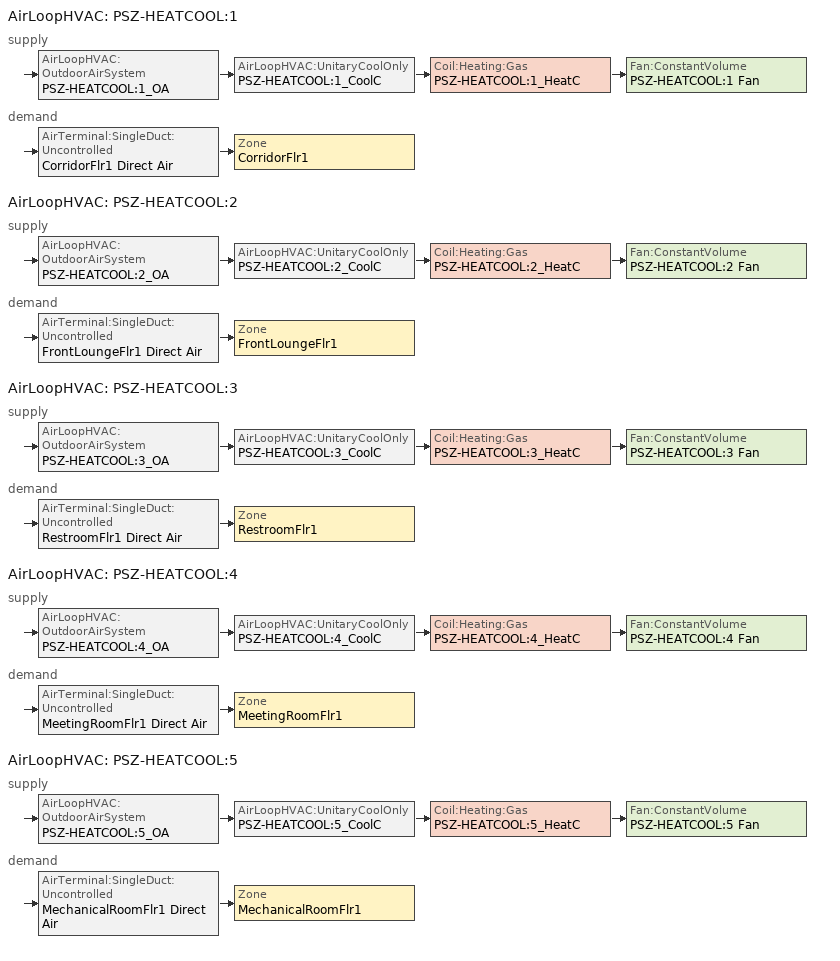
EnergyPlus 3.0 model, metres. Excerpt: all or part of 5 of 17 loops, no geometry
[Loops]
AirLoopHVAC 'PSZ-HEATCOOL:1'
 supply: AirLoopHVAC:OutdoorAirSystem 'PSZ-HEATCOOL:1_OA' > AirLoopHVAC:UnitaryCoolOnly 'PSZ-HEATCOOL:1_CoolC' > Coil:Heating:Gas 'PSZ-HEATCOOL:1_HeatC' > Fan:ConstantVolume 'PSZ-HEATCOOL:1 Fan'
 demand: AirTerminal:SingleDuct:Uncontrolled 'CorridorFlr1 Direct Air' > Zone 'CorridorFlr1'
AirLoopHVAC 'PSZ-HEATCOOL:2'
 supply: AirLoopHVAC:OutdoorAirSystem 'PSZ-HEATCOOL:2_OA' > AirLoopHVAC:UnitaryCoolOnly 'PSZ-HEATCOOL:2_CoolC' > Coil:Heating:Gas 'PSZ-HEATCOOL:2_HeatC' > Fan:ConstantVolume 'PSZ-HEATCOOL:2 Fan'
 demand: AirTerminal:SingleDuct:Uncontrolled 'FrontLoungeFlr1 Direct Air' > Zone 'FrontLoungeFlr1'
AirLoopHVAC 'PSZ-HEATCOOL:3'
 supply: AirLoopHVAC:OutdoorAirSystem 'PSZ-HEATCOOL:3_OA' > AirLoopHVAC:UnitaryCoolOnly 'PSZ-HEATCOOL:3_CoolC' > Coil:Heating:Gas 'PSZ-HEATCOOL:3_HeatC' > Fan:ConstantVolume 'PSZ-HEATCOOL:3 Fan'
 demand: AirTerminal:SingleDuct:Uncontrolled 'RestroomFlr1 Direct Air' > Zone 'RestroomFlr1'
AirLoopHVAC 'PSZ-HEATCOOL:4'
 supply: AirLoopHVAC:OutdoorAirSystem 'PSZ-HEATCOOL:4_OA' > AirLoopHVAC:UnitaryCoolOnly 'PSZ-HEATCOOL:4_CoolC' > Coil:Heating:Gas 'PSZ-HEATCOOL:4_HeatC' > Fan:ConstantVolume 'PSZ-HEATCOOL:4 Fan'
 demand: AirTerminal:SingleDuct:Uncontrolled 'MeetingRoomFlr1 Direct Air' > Zone 'MeetingRoomFlr1'
AirLoopHVAC 'PSZ-HEATCOOL:5'
 supply: AirLoopHVAC:OutdoorAirSystem 'PSZ-HEATCOOL:5_OA' > AirLoopHVAC:UnitaryCoolOnly 'PSZ-HEATCOOL:5_CoolC' > Coil:Heating:Gas 'PSZ-HEATCOOL:5_HeatC' > Fan:ConstantVolume 'PSZ-HEATCOOL:5 Fan'
 demand: AirTerminal:SingleDuct:Uncontrolled 'MechanicalRoomFlr1 Direct Air' > Zone 'MechanicalRoomFlr1'
[ComponentCost:LineItem]
Name | Line Item Type | Item | Cost per Unit of Output Capacity | Cost per Each | Quantity
LIGHTING EQUIP:CorridorFlr1 | Lights | CorridorFlr1 | 1
Infiltration:FrontLoungeFlr1 | General | FrontLoungeFlr1 |  | 1 | 0.0052
People:FrontLoungeFlr1 | General | FrontLoungeFlr1 |  | 1 | 53
LIGHTING EQUIP:FrontLoungeFlr1 | Lights | FrontLoungeFlr1 | 1
ElectricEquipment:FrontLoungeFlr1:PlugMisc | General | FrontLoungeFlr1 |  | 1 | 2.5165
Infiltration:RestroomFlr1 | General | RestroomFlr1 |  | 1 | 0.0007
People:RestroomFlr1 | General | RestroomFlr1 |  | 1 | 1
LIGHTING EQUIP:RestroomFlr1 | Lights | RestroomFlr1 | 1
ElectricEquipment:RestroomFlr1:PlugMisc | General | RestroomFlr1 |  | 1 | 0.351
Infiltration:MeetingRoomFlr1 | General | MeetingRoomFlr1 |  | 1 | 0.0035
People:MeetingRoomFlr1 | General | MeetingRoomFlr1 |  | 1 | 43
LIGHTING EQUIP:MeetingRoomFlr1 | Lights | MeetingRoomFlr1 | 1
ElectricEquipment:MeetingRoomFlr1:PlugMisc | General | MeetingRoomFlr1 |  | 1 | 1.0355
LIGHTING EQUIP:MechanicalRoomFlr1 | Lights | MechanicalRoomFlr1 | 1
[Sizing:Zone] Zone Cooling Design Supply Air Temperature {C}=14; Zone Heating Design Supply Air Temperature {C}=40; Zone Cooling Design Supply Air Humidity Ratio {kg-H20/kg-air}=0.0085; Zone Heating Design Supply Air Humidity Ratio {kg-H20/kg-air}=0.008; Outdoor Air Method=Flow/Zone; Outside Air Flow per Zone Floor Area=0; Zone Sizing Factor=0; Cooling Design Air Flow Method {Flow/Zone | DesignDay}=DesignDay; Cooling Design Air Flow Rate=0; Cooling Minimum Air Flow=0; Cooling Minimum Air Flow Fraction=0; Heating Design Air Flow Method {Flow/Zone | DesignDay}=DesignDay; Heating Design Air Flow Rate=0
Name | Outside Air Flow per Zone {m3/s}
CorridorFlr1 | 0.410881
FrontLoungeFlr1 | 0.37524
RestroomFlr1 | 0.02358
MeetingRoomFlr1 | 0.40549
MechanicalRoomFlr1 | 0.089029
[ZoneControl:Thermostat] Control Type Schedule=Dual Zone Control Type Sched
Name | Zone | Control 1
CorridorFlr1 Thermostat | CorridorFlr1 | CorridorFlr1 DualSPSched
FrontLoungeFlr1 Thermostat | FrontLoungeFlr1 | FrontLoungeFlr1 DualSPSched
RestroomFlr1 Thermostat | RestroomFlr1 | RestroomFlr1 DualSPSched
MeetingRoomFlr1 Thermostat | MeetingRoomFlr1 | MeetingRoomFlr1 DualSPSched
MechanicalRoomFlr1 Thermostat | MechanicalRoomFlr1 | MechanicalRoomFlr1 DualSPSched
[ThermostatSetpoint:DualSetpoint] Heating Setpoint Temperature Schedule=HtgSetP_Sch; Cooling Setpoint Temperature Schedule=ClgSetP_Sch
CorridorFlr1 DualSPSched; FrontLoungeFlr1 DualSPSched; RestroomFlr1 DualSPSched; MeetingRoomFlr1 DualSPSched; MechanicalRoomFlr1 DualSPSched
[Zone equipment]
CorridorFlr1: CorridorFlr1 Direct Air
FrontLoungeFlr1: FrontLoungeFlr1 Direct Air
RestroomFlr1: RestroomFlr1 Direct Air
MeetingRoomFlr1: MeetingRoomFlr1 Direct Air
MechanicalRoomFlr1: MechanicalRoomFlr1 Direct Air
[Fan:ConstantVolume] Availablility Schedule=HVACOperationSchd; Fan Efficiency=0.51; Pressure Rise {Pa}=415; Maximum Flow Rate {m3/s}=AUTOSIZE; Motor Efficiency=0.85; Motor In Airstream Fraction=1
PSZ-HEATCOOL:1 Fan; PSZ-HEATCOOL:2 Fan; PSZ-HEATCOOL:3 Fan; PSZ-HEATCOOL:4 Fan; PSZ-HEATCOOL:5 Fan
[AirTerminal:SingleDuct:Uncontrolled] Availability Schedule=ALWAYS_ON; Maximum Air Flow Rate {m3/s}=AUTOSIZE
CorridorFlr1 Direct Air; FrontLoungeFlr1 Direct Air; RestroomFlr1 Direct Air; MeetingRoomFlr1 Direct Air; MechanicalRoomFlr1 Direct Air
[SetpointManager:SingleZone:Reheat] Control Variable=Temperature; Minimum Supply Air Temperature C=10; Maximum Supply Air Temperature C=50
Name | Control Zone | Setpoint Node or NodeList
SupAirTemp MngrCorridorFlr1 | CorridorFlr1 | PSZ-HEATCOOL:1 Supply Equipment Outlet Node
SupAirTemp MngrFrontLoungeFlr1 | FrontLoungeFlr1 | PSZ-HEATCOOL:2 Supply Equipment Outlet Node
SupAirTemp MngrRestroomFlr1 | RestroomFlr1 | PSZ-HEATCOOL:3 Supply Equipment Outlet Node
SupAirTemp MngrMeetingRoomFlr1 | MeetingRoomFlr1 | PSZ-HEATCOOL:4 Supply Equipment Outlet Node
SupAirTemp MngrMechanicalRoomFlr1 | MechanicalRoomFlr1 | PSZ-HEATCOOL:5 Supply Equipment Outlet Node
[Coil:Cooling:DX:SingleSpeed] Availablility Schedule=ALWAYS_ON; Rated Total Cooling Capacity {W}=AUTOSIZE; Rated Sensible Heat Ratio=AUTOSIZE; Rated COP=3; Rated Air Flow Rate {m3/s}=AUTOSIZE; Supply Air Fan Operating Mode=ContinuousFanWithCyclingCompressor
Name | Total Cooling Capacity Function of Temperature Curve | Total Cooling Capacity Function of Flow Fraction Curve Name) | Energy Input Ratio Function of Temperature Curve | Energy Input Ratio Function of Flow Fraction Curve | Part Load Fraction Correlation Curve
PSZ-HEATCOOL:1_CoolC DXCoil | PSZ-HEATCOOL:1_CoolCLennoxStandard10Ton_TGA120S2B_CapFT | PSZ-HEATCOOL:1_CoolCLennoxStandard10Ton_TGA120S2B_CapFF | PSZ-HEATCOOL:1_CoolCLennoxStandard10Ton_TGA120S2B_EIRFT | PSZ-HEATCOOL:1_CoolCLennoxStandard10Ton_TGA120S2B_EIRFFF | PSZ-HEATCOOL:1_CoolCLennoxStandard10Ton_TGA120S2B_PLR
PSZ-HEATCOOL:2_CoolC DXCoil | PSZ-HEATCOOL:2_CoolCLennoxStandard10Ton_TGA120S2B_CapFT | PSZ-HEATCOOL:2_CoolCLennoxStandard10Ton_TGA120S2B_CapFF | PSZ-HEATCOOL:2_CoolCLennoxStandard10Ton_TGA120S2B_EIRFT | PSZ-HEATCOOL:2_CoolCLennoxStandard10Ton_TGA120S2B_EIRFFF | PSZ-HEATCOOL:2_CoolCLennoxStandard10Ton_TGA120S2B_PLR
PSZ-HEATCOOL:3_CoolC DXCoil | PSZ-HEATCOOL:3_CoolCLennoxStandard10Ton_TGA120S2B_CapFT | PSZ-HEATCOOL:3_CoolCLennoxStandard10Ton_TGA120S2B_CapFF | PSZ-HEATCOOL:3_CoolCLennoxStandard10Ton_TGA120S2B_EIRFT | PSZ-HEATCOOL:3_CoolCLennoxStandard10Ton_TGA120S2B_EIRFFF | PSZ-HEATCOOL:3_CoolCLennoxStandard10Ton_TGA120S2B_PLR
PSZ-HEATCOOL:4_CoolC DXCoil | PSZ-HEATCOOL:4_CoolCLennoxStandard10Ton_TGA120S2B_CapFT | PSZ-HEATCOOL:4_CoolCLennoxStandard10Ton_TGA120S2B_CapFF | PSZ-HEATCOOL:4_CoolCLennoxStandard10Ton_TGA120S2B_EIRFT | PSZ-HEATCOOL:4_CoolCLennoxStandard10Ton_TGA120S2B_EIRFFF | PSZ-HEATCOOL:4_CoolCLennoxStandard10Ton_TGA120S2B_PLR
PSZ-HEATCOOL:5_CoolC DXCoil | PSZ-HEATCOOL:5_CoolCLennoxStandard10Ton_TGA120S2B_CapFT | PSZ-HEATCOOL:5_CoolCLennoxStandard10Ton_TGA120S2B_CapFF | PSZ-HEATCOOL:5_CoolCLennoxStandard10Ton_TGA120S2B_EIRFT | PSZ-HEATCOOL:5_CoolCLennoxStandard10Ton_TGA120S2B_EIRFFF | PSZ-HEATCOOL:5_CoolCLennoxStandard10Ton_TGA120S2B_PLR
[AirLoopHVAC] Design Supply Air Flow Rate {m3/s}=AUTOSIZE
PSZ-HEATCOOL:1; PSZ-HEATCOOL:2; PSZ-HEATCOOL:3; PSZ-HEATCOOL:4; PSZ-HEATCOOL:5
[SetpointManager:MixedAir]
Name | Control Variable {Temperature} | Control Variable | Setpoint Node or NodeList
PSZ-HEATCOOL:1_CoolC SAT Manager; PSZ-HEATCOOL:2_CoolC SAT Manager; PSZ-HEATCOOL:3_CoolC SAT Manager; PSZ-HEATCOOL:4_CoolC SAT Manager; PSZ-HEATCOOL:5_CoolC SAT Manager | Temperature
PSZ-HEATCOOL:1_HeatC MixedAir Manager |  | Temperature | PSZ-HEATCOOL:1_HeatC-PSZ-HEATCOOL:1 FanNode
PSZ-HEATCOOL:1_OAMixed Air Temp Manager |  | Temperature | PSZ-HEATCOOL:1_OA-PSZ-HEATCOOL:1_CoolCNode
PSZ-HEATCOOL:2_HeatC MixedAir Manager |  | Temperature | PSZ-HEATCOOL:2_HeatC-PSZ-HEATCOOL:2 FanNode
PSZ-HEATCOOL:2_OAMixed Air Temp Manager |  | Temperature | PSZ-HEATCOOL:2_OA-PSZ-HEATCOOL:2_CoolCNode
PSZ-HEATCOOL:3_HeatC MixedAir Manager |  | Temperature | PSZ-HEATCOOL:3_HeatC-PSZ-HEATCOOL:3 FanNode
PSZ-HEATCOOL:3_OAMixed Air Temp Manager |  | Temperature | PSZ-HEATCOOL:3_OA-PSZ-HEATCOOL:3_CoolCNode
PSZ-HEATCOOL:4_HeatC MixedAir Manager |  | Temperature | PSZ-HEATCOOL:4_HeatC-PSZ-HEATCOOL:4 FanNode
PSZ-HEATCOOL:4_OAMixed Air Temp Manager |  | Temperature | PSZ-HEATCOOL:4_OA-PSZ-HEATCOOL:4_CoolCNode
PSZ-HEATCOOL:5_HeatC MixedAir Manager |  | Temperature | PSZ-HEATCOOL:5_HeatC-PSZ-HEATCOOL:5 FanNode
PSZ-HEATCOOL:5_OAMixed Air Temp Manager |  | Temperature | PSZ-HEATCOOL:5_OA-PSZ-HEATCOOL:5_CoolCNode
[Sizing:System] Type Of Load To Size On {Sensible}=Sensible; Design Outdoor Air Flow Rate {m3/s}=AUTOSIZE; Minimum System Air Flow Ratio=0.3; Preheat Design Temperature {C}=7; Preheat Design Humidity Ratio {kg-H2O/kg-air}=0.008; Precool Design Temperature {C}=12.8; Precool Design Humidity Ratio {kg-H2O/kg-air}=0.008; Central Cooling Design Supply Air Temperature {C}=12.8; Central Heating Design Supply Air Temperature {C}=40; Sizing Option {Coincident | NonCoincident}=NonCoincident; 100% Outdoor Air in Cooling {Yes | No}=No; 100% Outdoor Air in Heating {Yes | No}=No; Central Cooling Design Supply Air Humidity Ratio {kg-H2O/kg-air}=0.0085; Central Heating Design Supply Air Humidity Ratio {kg-H2O/kg-air}=0.008; Cooling Design Air Flow Method=DesignDay; Cooling Design Air Flow Rate {m3/s}=0; Heating Design Air Flow Method=DesignDay; Heating Design Air Flow Rate {m3/s}=0
PSZ-HEATCOOL:1; PSZ-HEATCOOL:2; PSZ-HEATCOOL:3; PSZ-HEATCOOL:4; PSZ-HEATCOOL:5
[Controller:OutdoorAir] Minimum Outdoor Air Flow Rate {m3/s}=AUTOSIZE; Maximum Outdoor Air Flow Rate {m3/s}=AUTOSIZE; Economizer Control Type=NoEconomizer; Economizer Control Action Type=ModulateFlow; Economizer Maximum Limit Dry-Bulb Temperature {C}=28; Economizer Maximum Limit Enthalpy {J/kg}=64000; Economizer Minimum Limit Dry-Bulb Temperature {C}=0; Lockout Type=NoLockout; Minimum Limit Type=FixedMinimum; Minimum Outdoor Air Schedule=MinOA_Sched
PSZ-HEATCOOL:1_OA_Controller; PSZ-HEATCOOL:2_OA_Controller; PSZ-HEATCOOL:3_OA_Controller; PSZ-HEATCOOL:4_OA_Controller; PSZ-HEATCOOL:5_OA_Controller
[AirLoopHVAC:UnitaryCoolOnly] Availablility Schedule=ALWAYS_ON
Name | Cooling Coil
PSZ-HEATCOOL:1_CoolC | PSZ-HEATCOOL:1_CoolC DXCoil
PSZ-HEATCOOL:2_CoolC | PSZ-HEATCOOL:2_CoolC DXCoil
PSZ-HEATCOOL:3_CoolC | PSZ-HEATCOOL:3_CoolC DXCoil
PSZ-HEATCOOL:4_CoolC | PSZ-HEATCOOL:4_CoolC DXCoil
PSZ-HEATCOOL:5_CoolC | PSZ-HEATCOOL:5_CoolC DXCoil
[Coil:Heating:Gas] Availablility Schedule=ALWAYS_ON; Gas Burner Efficiency=0.8; Nominal Capacity {W}=AUTOSIZE
PSZ-HEATCOOL:1_HeatC; PSZ-HEATCOOL:2_HeatC; PSZ-HEATCOOL:3_HeatC; PSZ-HEATCOOL:4_HeatC; PSZ-HEATCOOL:5_HeatC
[Schedule:Compact]
ALWAYS_ON; HVACOperationSchd; MinOA_Sched: Through: 12/31, For: AllDays, Until: 24:00, 1
HTGSETP_SCH: Through: 12/31, For: AllDays, Until: 24:00, 21
CLGSETP_SCH: Through: 12/31, For: AllDays, Until: 24:00, 24
Dual Zone Control Type Sched: Through: 12/31, For: AllDays, Until: 24:00, 4
[Curve:Biquadratic] Minimum Value of x=17; Maximum Value of x=22; Minimum Value of y=29; Maximum Value of y=46
Name | Coefficient1 Constant | Coefficient2 x | Coefficient3 x**2 | Coefficient4 y | Coefficient5 y**2 | Coefficient6 x*y
PSZ-HEATCOOL:1_CoolCLennoxStandard10Ton_TGA120S2B_CapFT; PSZ-HEATCOOL:2_CoolCLennoxStandard10Ton_TGA120S2B_CapFT; PSZ-HEATCOOL:3_CoolCLennoxStandard10Ton_TGA120S2B_CapFT; PSZ-HEATCOOL:4_CoolCLennoxStandard10Ton_TGA120S2B_CapFT; PSZ-HEATCOOL:5_CoolCLennoxStandard10Ton_TGA120S2B_CapFT | 0.42415 | 0.04426 | -0.00042 | 0.00333 | -0.00008 | -0.00021
PSZ-HEATCOOL:1_CoolCLennoxStandard10Ton_TGA120S2B_EIRFT; PSZ-HEATCOOL:2_CoolCLennoxStandard10Ton_TGA120S2B_EIRFT; PSZ-HEATCOOL:3_CoolCLennoxStandard10Ton_TGA120S2B_EIRFT; PSZ-HEATCOOL:4_CoolCLennoxStandard10Ton_TGA120S2B_EIRFT; PSZ-HEATCOOL:5_CoolCLennoxStandard10Ton_TGA120S2B_EIRFT | 1.23649 | -0.02431 | 0.00057 | -0.01434 | 0.00063 | -0.00038
[Curve:Quadratic]
Name | Coefficient1 Constant | Coefficient2 x | Coefficient3 x**2 | Minimum Value of x | Maximum Value of x
PSZ-HEATCOOL:1_CoolCLennoxStandard10Ton_TGA120S2B_CapFF; PSZ-HEATCOOL:2_CoolCLennoxStandard10Ton_TGA120S2B_CapFF; PSZ-HEATCOOL:3_CoolCLennoxStandard10Ton_TGA120S2B_CapFF; PSZ-HEATCOOL:4_CoolCLennoxStandard10Ton_TGA120S2B_CapFF; PSZ-HEATCOOL:5_CoolCLennoxStandard10Ton_TGA120S2B_CapFF | 0.77136 | 0.34053 | -0.11088 | 0.75918 | 1.13877
PSZ-HEATCOOL:1_CoolCLennoxStandard10Ton_TGA120S2B_EIRFFF; PSZ-HEATCOOL:2_CoolCLennoxStandard10Ton_TGA120S2B_EIRFFF; PSZ-HEATCOOL:3_CoolCLennoxStandard10Ton_TGA120S2B_EIRFFF; PSZ-HEATCOOL:4_CoolCLennoxStandard10Ton_TGA120S2B_EIRFFF; PSZ-HEATCOOL:5_CoolCLennoxStandard10Ton_TGA120S2B_EIRFFF | 1.2055 | -0.32953 | 0.12308 | 0.75918 | 1.13877
PSZ-HEATCOOL:1_CoolCLennoxStandard10Ton_TGA120S2B_PLR; PSZ-HEATCOOL:2_CoolCLennoxStandard10Ton_TGA120S2B_PLR; PSZ-HEATCOOL:3_CoolCLennoxStandard10Ton_TGA120S2B_PLR; PSZ-HEATCOOL:4_CoolCLennoxStandard10Ton_TGA120S2B_PLR; PSZ-HEATCOOL:5_CoolCLennoxStandard10Ton_TGA120S2B_PLR | 0.771 | 0.229 | 0 | 0 | 1
